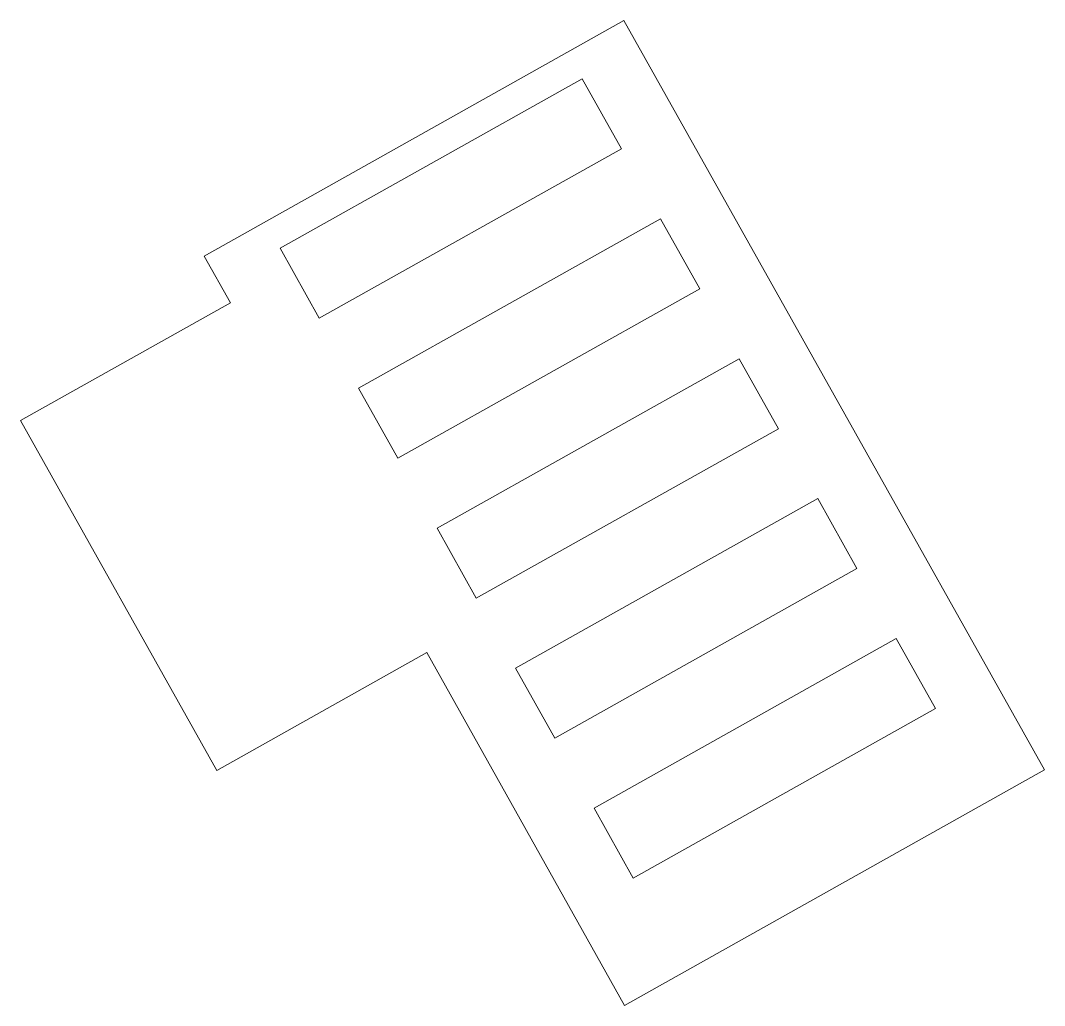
# Model space of a CAD drawing. Header units: millimetres. Extents: x -356 to 984, y -1262 to 367.
# Drawn here: x 135.4 to 148.16, y -968.66 to -956.38 of the extents above; entities that cross this region are included whole.
import ezdxf

# ---------------------------------------------------------------- set-up
doc = ezdxf.new("R2010")
doc.units = ezdxf.units.MM

msp = doc.modelspace()

# ---------------------------------------------------------------- linework, layer by layer
at = {"color": 7, "linetype": 'Continuous', "lineweight": 15}
for p, q in [((137.686, -959.316), (142.919, -956.38)), ((148.16, -965.722), (142.919, -956.38)), ((138.632, -959.22), (142.398, -957.108)), ((142.398, -957.108), (142.887, -957.98)), ((142.887, -957.98), (139.121, -960.092)), ((139.61, -960.965), (143.376, -958.852)), ((143.376, -958.852), (143.866, -959.724)), ((139.121, -960.092), (138.632, -959.22)), ((138.014, -959.9), (137.686, -959.316)), ((143.866, -959.724), (140.1, -961.837)), ((135.397, -961.368), (138.014, -959.9)), ((140.589, -962.709), (144.355, -960.596)), ((144.355, -960.596), (144.844, -961.468)), ((140.1, -961.837), (139.61, -960.965)), ((137.844, -965.728), (135.397, -961.368)), ((144.844, -961.468), (141.078, -963.581)), ((141.567, -964.453), (145.333, -962.34)), ((145.333, -962.34), (145.823, -963.212)), ((141.078, -963.581), (140.589, -962.709)), ((145.823, -963.212), (142.057, -965.325)), ((142.546, -966.197), (146.312, -964.084)), ((146.312, -964.084), (146.801, -964.957)), ((137.844, -965.728), (140.46, -964.26)), ((142.927, -968.658), (140.46, -964.26)), ((142.057, -965.325), (141.567, -964.453)), ((146.801, -964.957), (143.035, -967.069)), ((148.16, -965.722), (142.927, -968.658)), ((143.035, -967.069), (142.546, -966.197))]:
    msp.add_line(p, q, dxfattribs=at)

doc.saveas('drawing.dxf')
